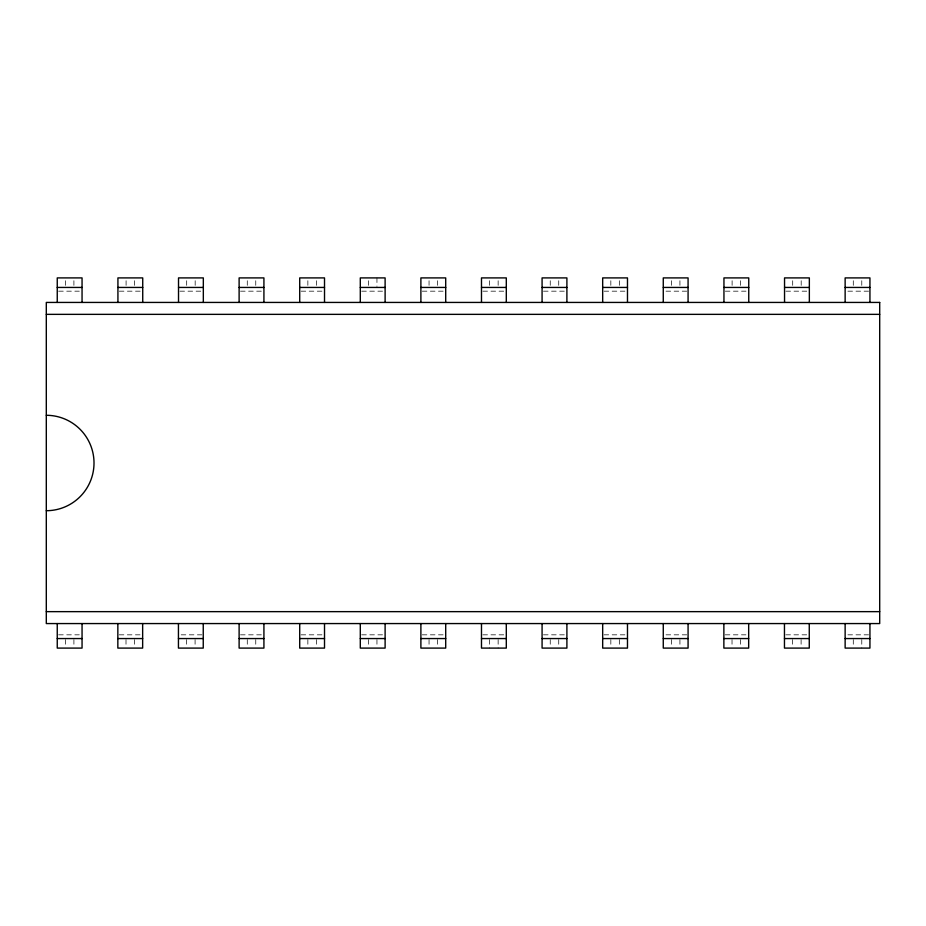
<?xml version="1.0" encoding="UTF-8"?>
<svg xmlns="http://www.w3.org/2000/svg" width="926" height="926" viewBox="0 0 926 926"><rect width="100%" height="100%" fill="white"/><g stroke="black" fill="none" stroke-linecap="round" stroke-linejoin="round"><path stroke-width="0.69" stroke-dasharray="4.63 3.47" d="M58.627 291.169L79.3 291.169M119.304 291.169L141.354 291.169M179.899 291.169L201.949 291.169M240.494 291.169L262.544 291.169M301.089 291.169L323.139 291.169M361.684 291.169L383.734 291.169M422.268 291.169L444.33 291.169M482.863 291.169L504.925 291.169M543.458 291.169L565.508 291.169M604.053 291.169L626.103 291.169M666.025 291.169L686.698 291.169M725.324 291.169L745.997 291.169M785.919 291.169L807.97 291.169M847.892 291.169L868.565 291.169M58.627 634.831L79.3 634.831M119.222 634.831L141.273 634.831M181.195 634.831L201.868 634.831M240.494 634.831L262.544 634.831M301.089 634.831L323.139 634.831M361.684 634.831L383.734 634.831M422.268 634.831L444.33 634.831M482.863 634.831L504.925 634.831M543.458 634.831L565.508 634.831M604.053 634.831L626.103 634.831M666.025 634.831L686.698 634.831M725.243 634.831L745.916 634.831M785.838 634.831L807.889 634.831M847.892 634.831L868.565 634.831M861.782 280.728L861.782 286.4M861.782 639.6L861.782 648.096M853.286 280.728L853.286 286.4M853.286 639.6L853.286 645.272M801.187 280.728L801.187 286.4M801.106 639.6L801.106 645.272M792.702 280.728L792.702 286.4M792.621 639.6L792.621 645.272M740.592 280.728L740.592 286.4M740.511 639.6L740.511 645.272M732.107 280.728L732.107 286.4M732.026 639.6L732.026 645.272M679.927 280.728L679.927 286.4M679.927 639.6L679.927 645.272M671.431 280.728L671.431 286.4M671.431 639.6L671.431 645.272M619.332 280.728L619.332 286.4M619.332 639.6L619.332 645.272M610.836 280.728L610.836 286.4M610.836 639.6L610.836 645.272M558.737 280.728L558.737 286.4M558.737 639.6L558.737 645.272M550.241 280.728L550.241 286.4M550.241 639.6L550.241 645.272M498.142 280.728L498.142 286.4M498.142 639.6L498.142 648.096M489.646 280.728L489.646 286.4M489.646 639.6L489.646 648.096M437.547 280.728L437.547 286.4M437.547 639.6L437.547 645.272M429.051 280.728L429.051 286.4M429.051 639.6L429.051 645.272M376.951 277.904L376.951 286.4M376.951 639.6L376.951 645.272M368.455 280.728L368.455 286.4M368.455 639.6L368.455 645.272M316.356 280.728L316.356 286.4M316.356 639.6L316.356 645.272M307.86 280.728L307.86 286.4M307.86 639.6L307.86 645.272M255.761 280.728L255.761 286.4M255.761 639.6L255.761 645.272M247.277 280.728L247.277 286.4M247.277 639.6L247.277 645.272M195.166 280.728L195.166 286.4M195.085 639.6L195.085 645.272M186.682 280.728L186.682 286.4M186.601 639.6L186.601 645.272M134.571 280.728L134.571 286.4M134.49 639.6L134.49 645.272M126.086 280.728L126.086 286.4M126.005 639.6L126.005 645.272M73.906 280.728L73.906 286.4M73.906 639.6L73.906 645.272M65.41 280.728L65.41 286.4M65.41 639.6L65.41 645.272"/><path stroke-width="1.39" d="M57.25 287.442L82.055 287.442M117.926 287.442L142.731 287.442M178.521 287.442L203.326 287.442M239.116 287.442L263.922 287.442M299.711 287.442L324.517 287.442M360.295 287.442L385.112 287.442M420.89 287.442L445.707 287.442M481.485 287.442L506.302 287.442M542.08 287.442L566.897 287.442M602.676 287.442L627.481 287.442M663.271 287.442L688.076 287.442M723.947 287.442L748.752 287.442M784.542 287.442L809.347 287.442M845.137 287.442L869.942 287.442M46.3 314.354L879.7 314.354M46.3 611.646L879.7 611.646M57.25 638.558L82.055 638.558M117.845 638.558L142.65 638.558M178.44 638.558L203.245 638.558M239.116 638.558L263.922 638.558M299.711 638.558L324.517 638.558M360.295 638.558L385.112 638.558M420.89 638.558L445.707 638.558M481.485 638.558L506.302 638.558M542.08 638.558L566.897 638.558M602.676 638.558L627.481 638.558M663.271 638.558L688.076 638.558M723.866 638.558L748.671 638.558M784.461 638.558L809.266 638.558M845.137 638.558L869.942 638.558M869.942 302.432L869.942 277.904L845.137 277.904L845.137 302.432M869.942 623.568L869.942 648.096L845.137 648.096L845.137 623.568M809.347 302.432L809.347 277.904L784.542 277.904L784.542 302.432M809.266 623.568L809.266 648.096L784.461 648.096L784.461 623.568M748.752 302.432L748.752 277.904L723.947 277.904L723.947 302.432M748.671 623.568L748.671 648.096L723.866 648.096L723.866 623.568M688.076 302.432L688.076 277.904L663.271 277.904L663.271 302.432M688.076 623.568L688.076 648.096L663.271 648.096L663.271 623.568M627.481 302.432L627.481 277.904L602.676 277.904L602.676 302.432M627.481 623.568L627.481 648.096L602.676 648.096L602.676 623.568M566.897 302.432L566.897 277.904L542.08 277.904L542.08 302.432M566.897 623.568L566.897 648.096L542.08 648.096L542.08 623.568M506.302 302.432L506.302 277.904L481.485 277.904L481.485 302.432M506.302 623.568L506.302 648.096L481.485 648.096L481.485 623.568M445.707 302.432L445.707 277.904L420.89 277.904L420.89 302.432M445.707 623.568L445.707 648.096L420.89 648.096L420.89 623.568M385.112 302.432L385.112 277.904L360.295 277.904L360.295 302.432M385.112 623.568L385.112 648.096L360.295 648.096L360.295 623.568M324.517 302.432L324.517 277.904L299.711 277.904L299.711 302.432M324.517 623.568L324.517 648.096L299.711 648.096L299.711 623.568M263.922 302.432L263.922 277.904L239.116 277.904L239.116 302.432M263.922 623.568L263.922 648.096L239.116 648.096L239.116 623.568M203.326 302.432L203.326 277.904L178.521 277.904L178.521 302.432M203.245 623.568L203.245 648.096L178.44 648.096L178.44 623.568M142.731 302.432L142.731 277.904L117.926 277.904L117.926 302.432M142.65 623.568L142.65 648.096L117.845 648.096L117.845 623.568M82.055 302.432L82.055 277.904L57.25 277.904L57.25 302.432M82.055 623.568L82.055 648.096L57.25 648.096L57.25 623.568M46.3 415.288A47.712 47.712 0 0 1 94.012 463A47.712 47.712 0 0 1 46.3 510.712M879.7 302.432L46.3 302.432L46.3 623.568L879.7 623.568L879.7 302.432"/></g></svg>
